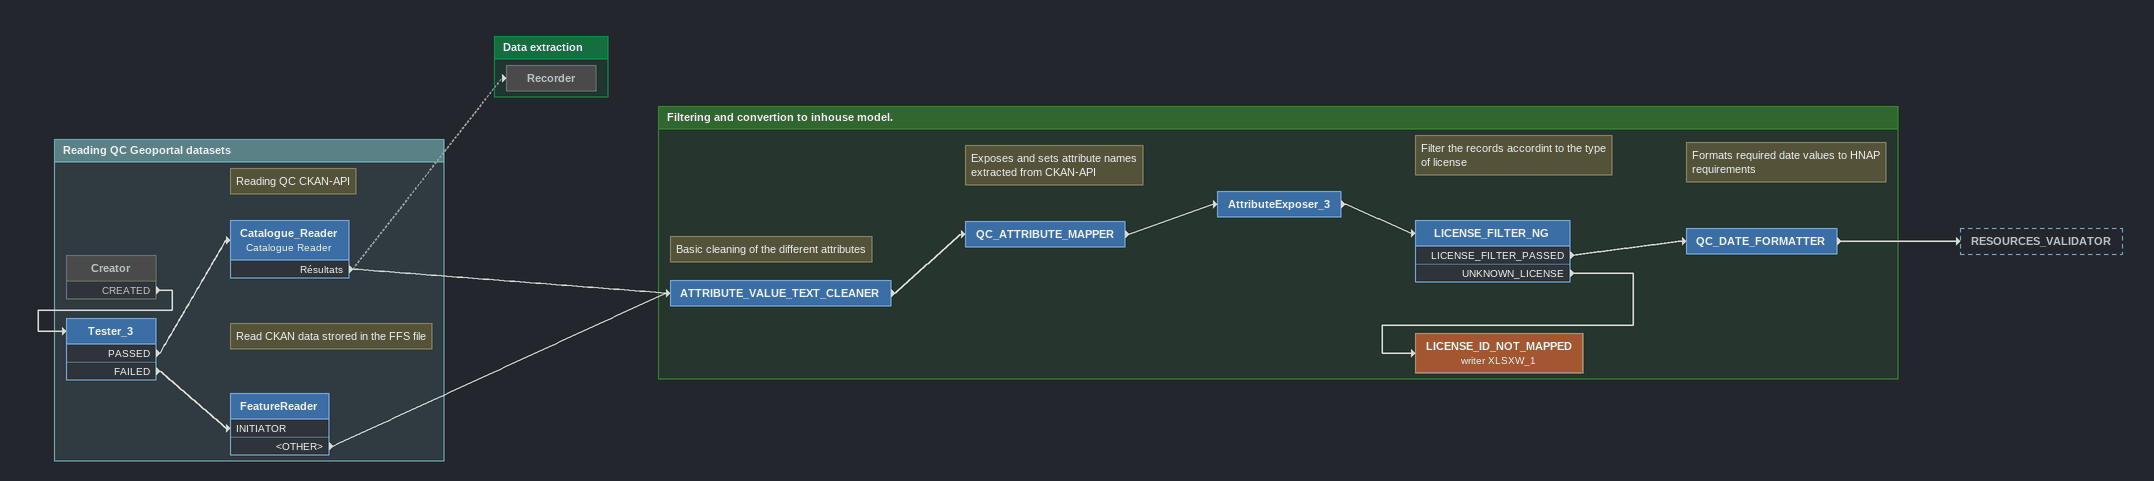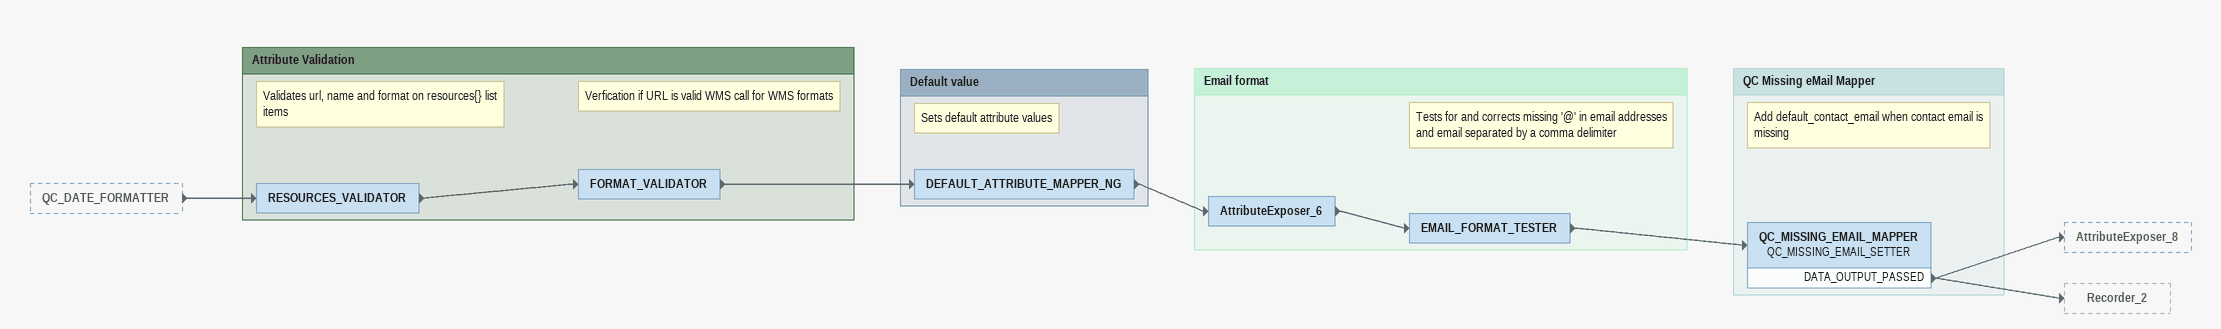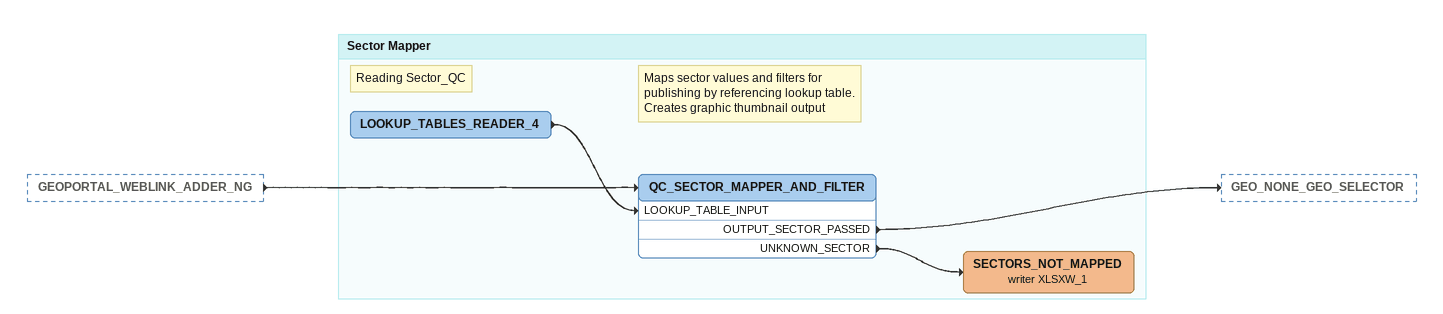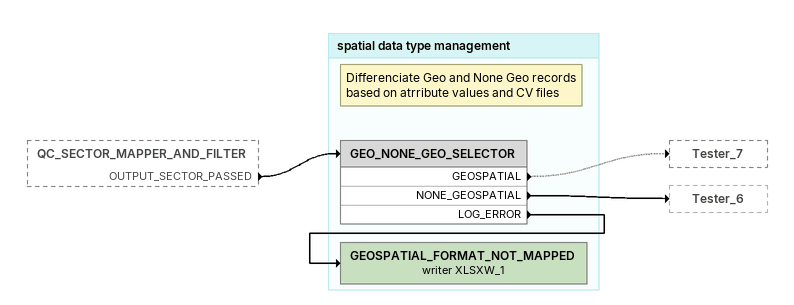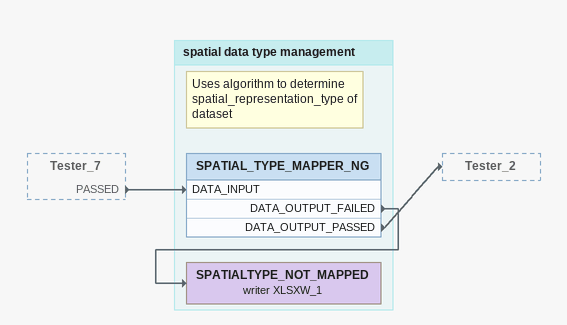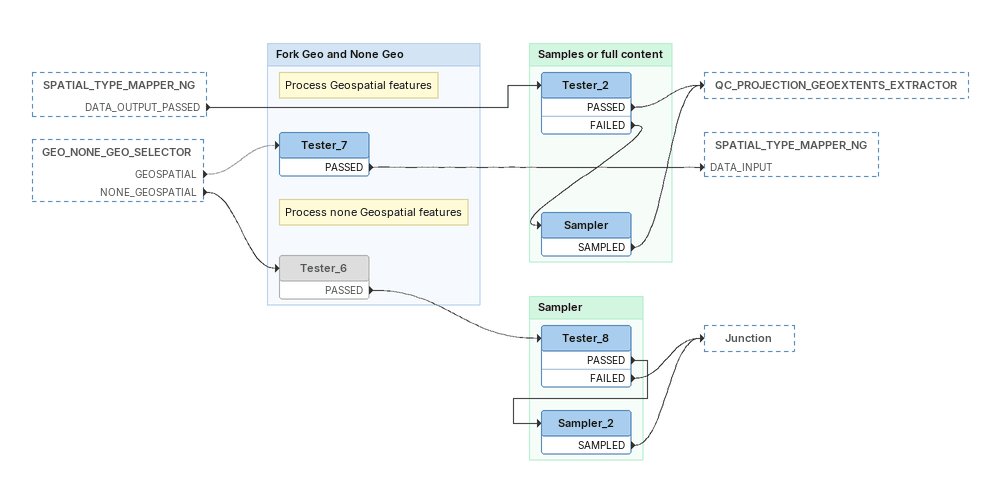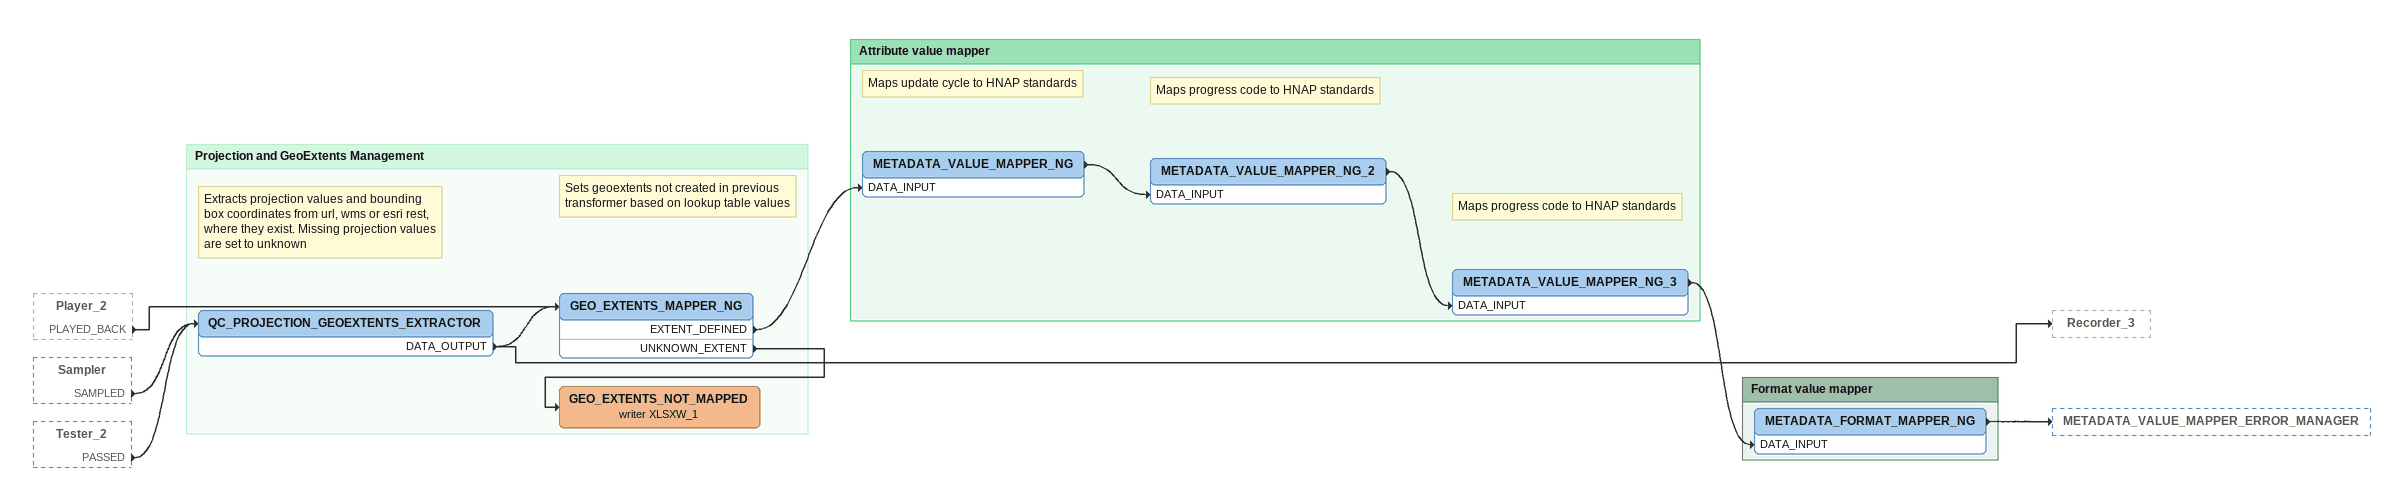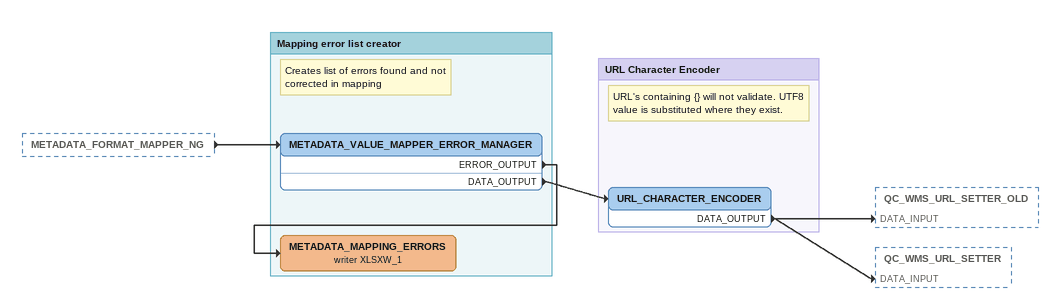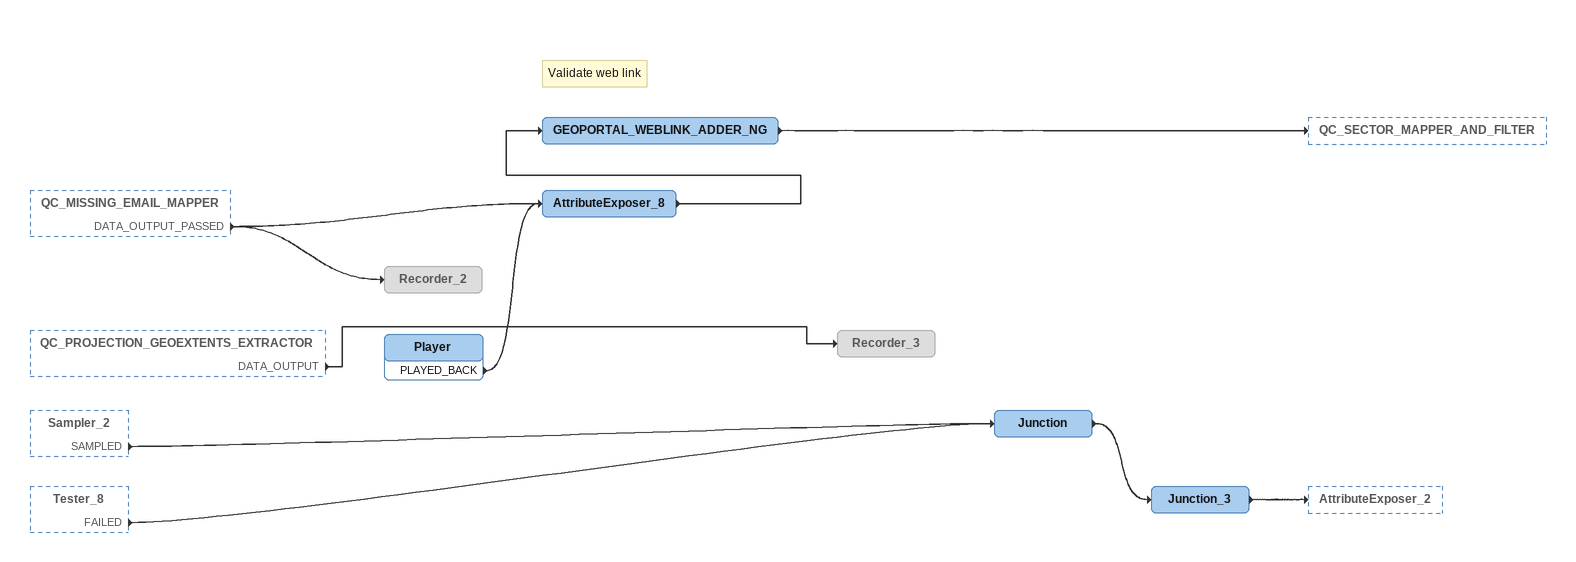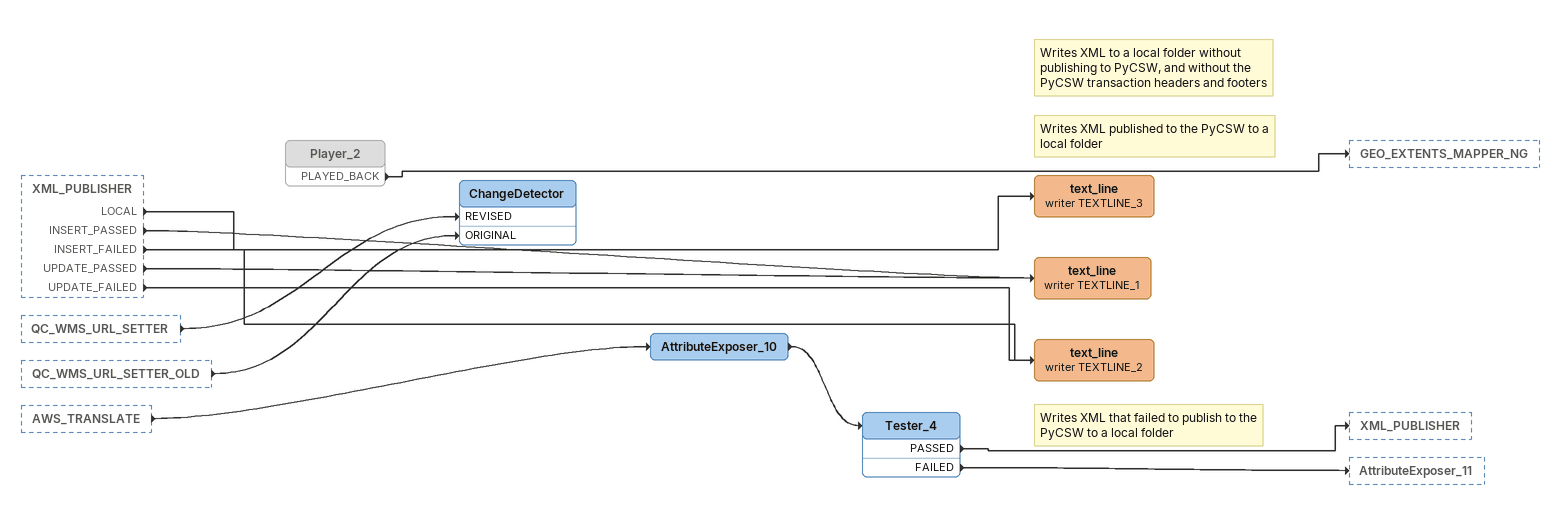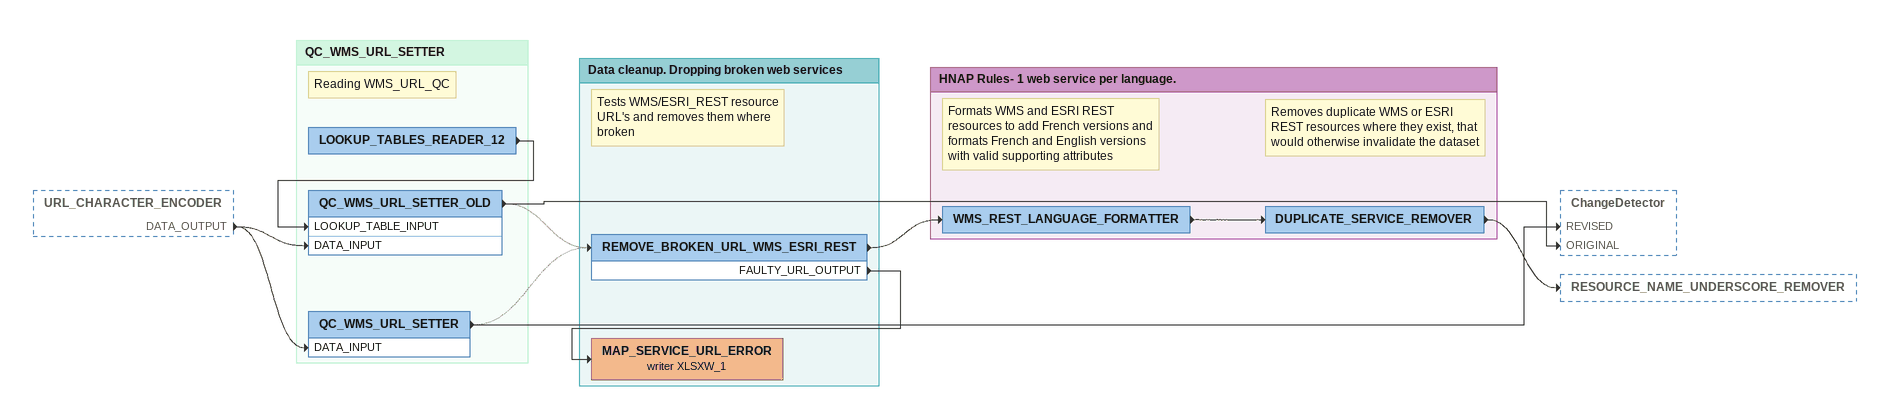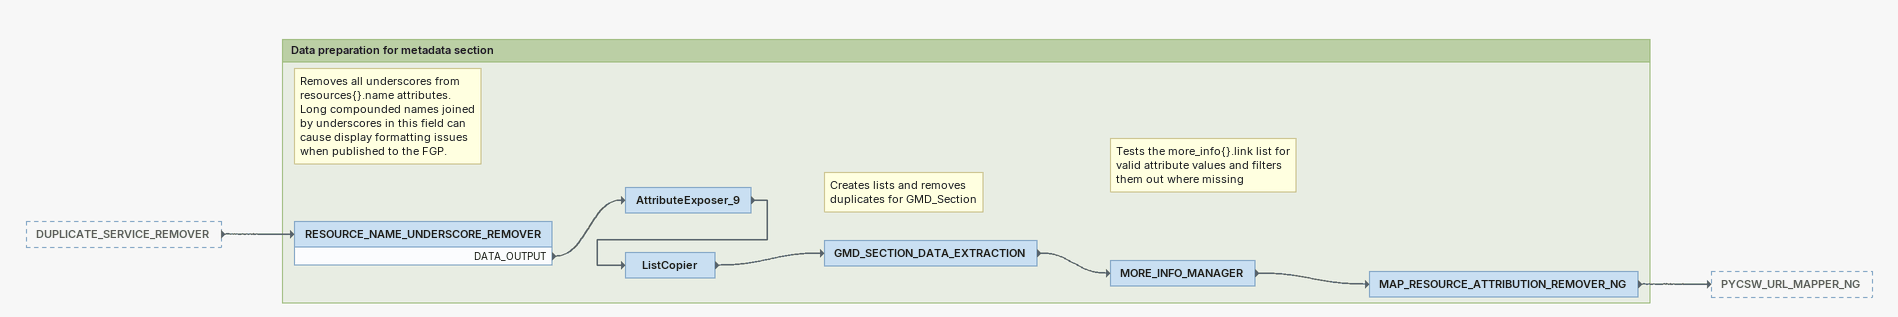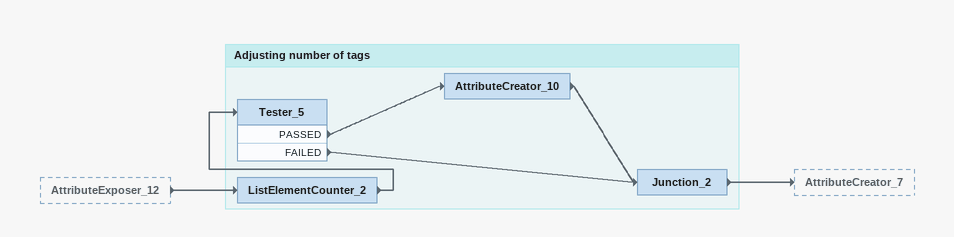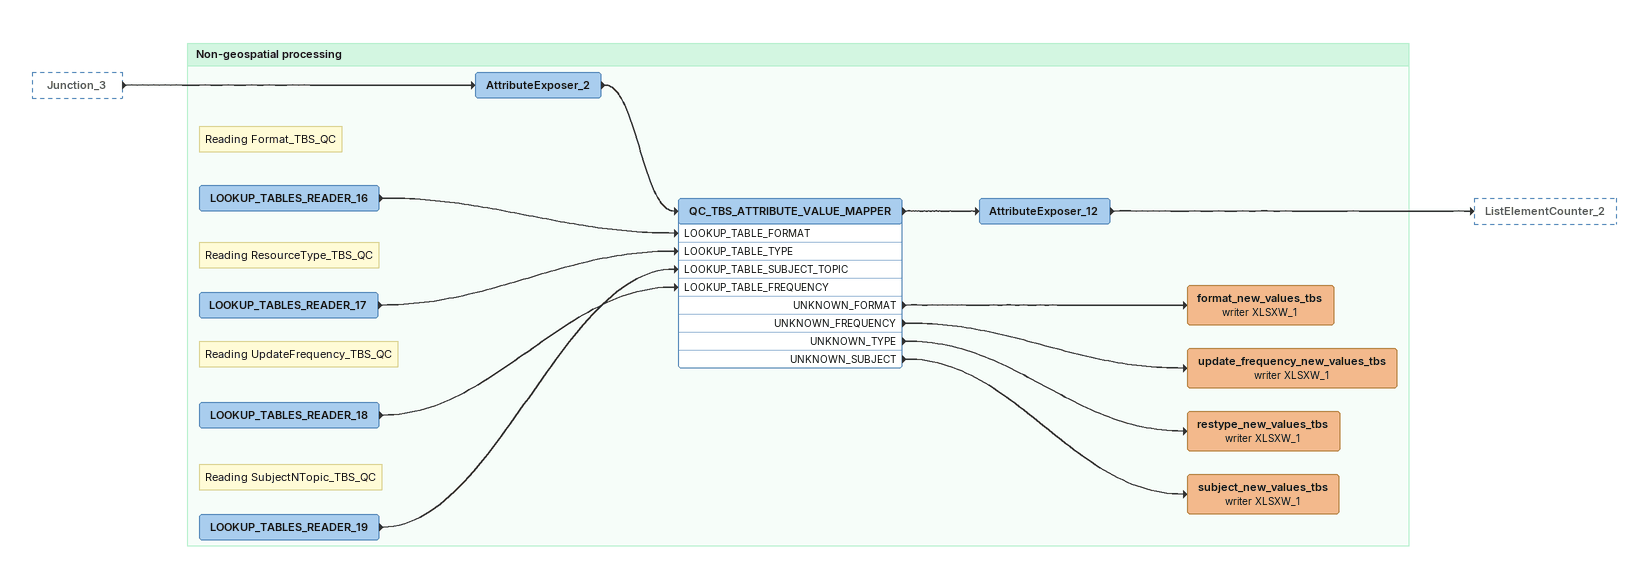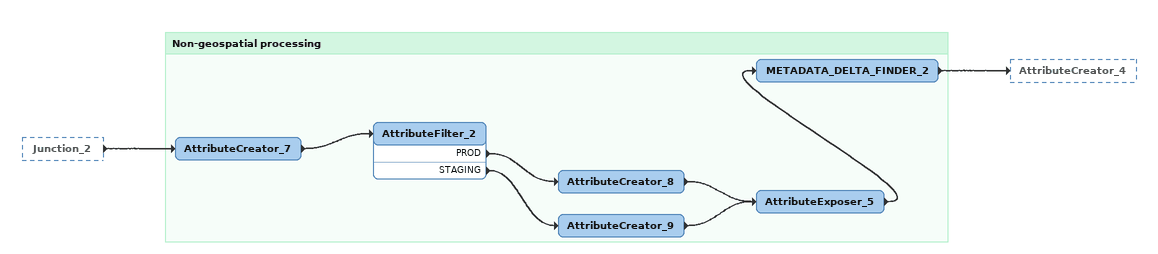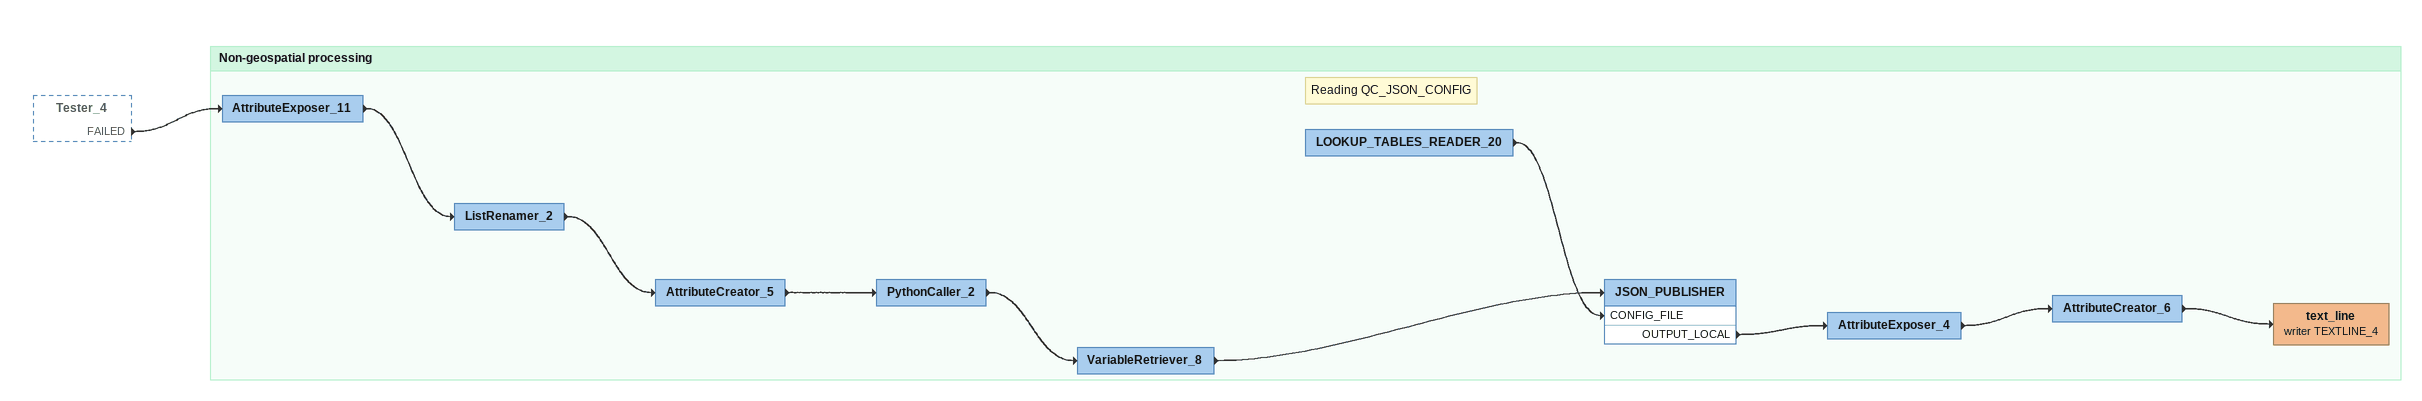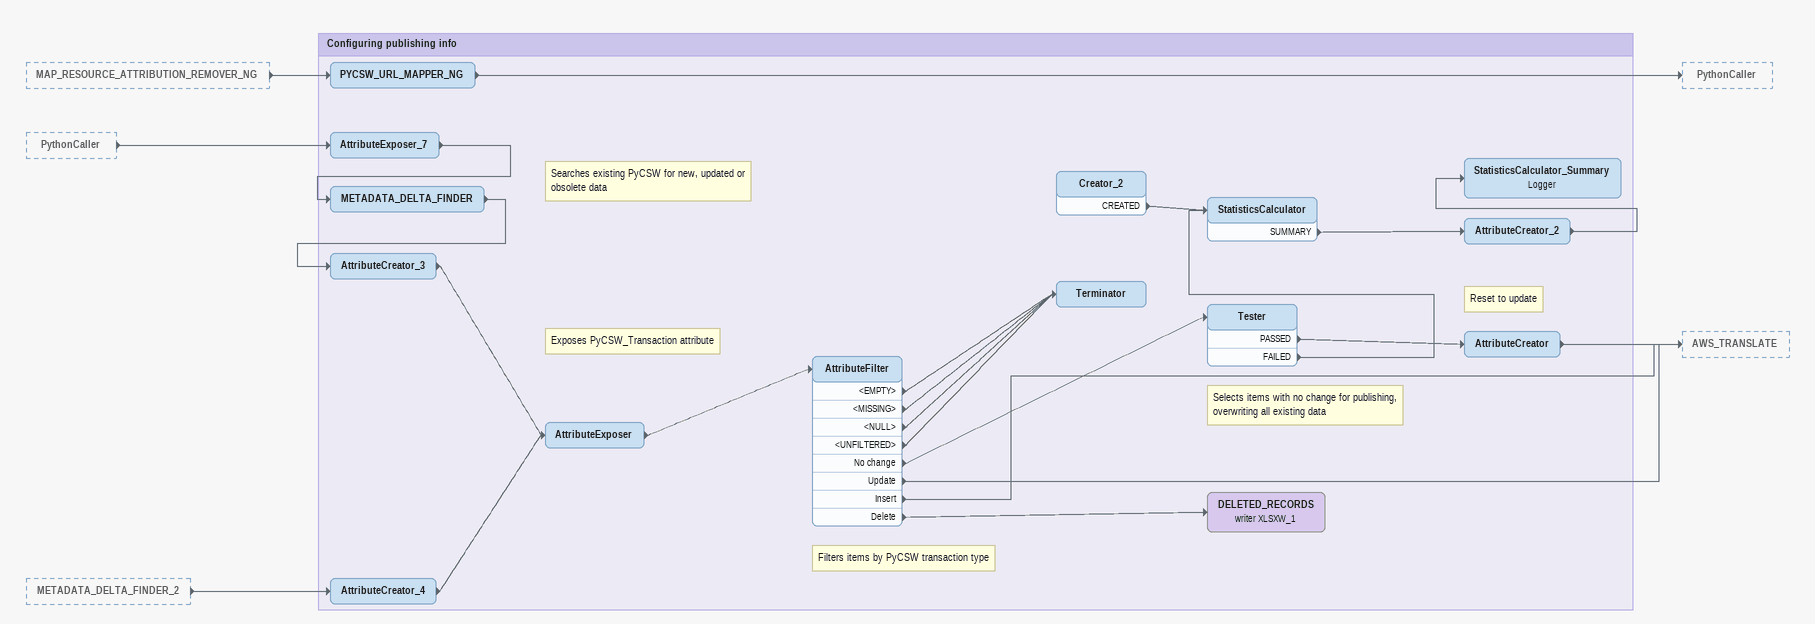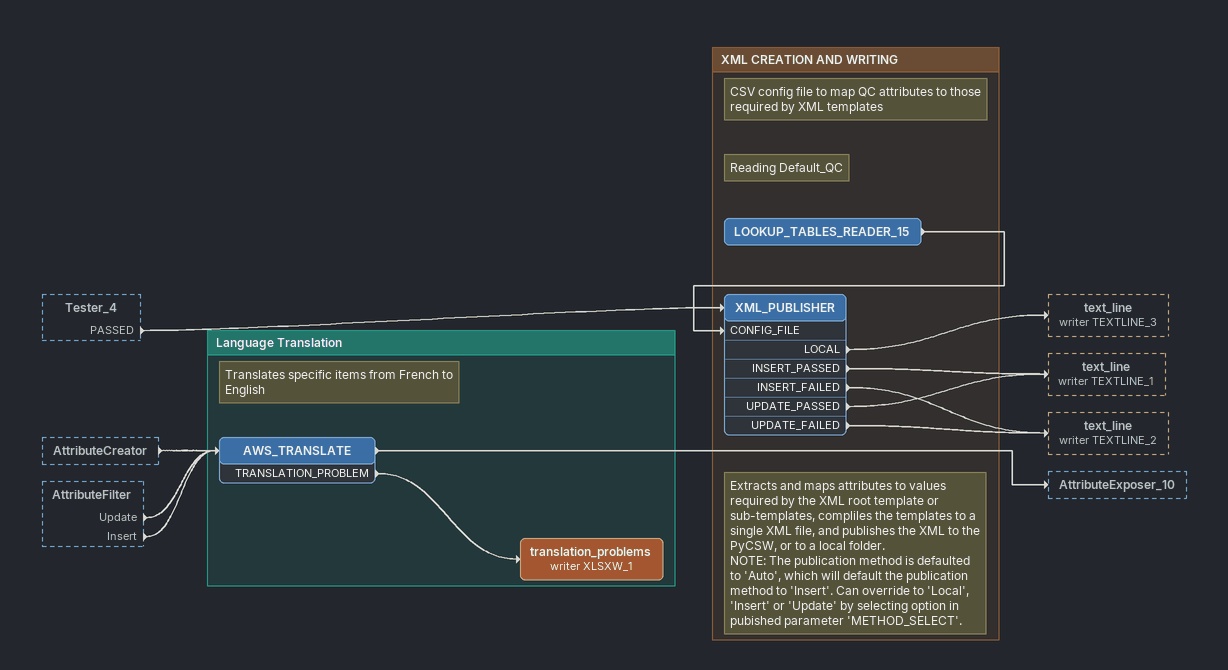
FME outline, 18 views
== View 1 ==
Bookmark: Reading QC Geoportal datasets
Creator [off]
    CREATED -> Tester_3
Tester_3
    PASSED -> Catalogue_Reader
    FAILED -> FeatureReader [INITIATOR]
Note: Reading QC CKAN-API
Catalogue_Reader: Catalogue Reader
    Résultats -> ATTRIBUTE_VALUE_TEXT_CLEANER
    Résultats -> Recorder [off]
Note: Read CKAN data strored in the FFS file
FeatureReader
    <OTHER> -> ATTRIBUTE_VALUE_TEXT_CLEANER

Bookmark: Data extraction
Recorder [off]

Bookmark: Filtering and convertion to inhouse model.
Note: Basic cleaning of the different attributes
ATTRIBUTE_VALUE_TEXT_CLEANER
    -> QC_ATTRIBUTE_MAPPER
Note: Exposes and sets attribute names extracted from CKAN-API
QC_ATTRIBUTE_MAPPER
    -> AttributeExposer_3
AttributeExposer_3
    -> LICENSE_FILTER_NG
Note: Filter the records accordint to the type of license
LICENSE_FILTER_NG
    LICENSE_FILTER_PASSED -> QC_DATE_FORMATTER
    UNKNOWN_LICENSE -> LICENSE_ID_NOT_MAPPED (writer XLSXW_1)
Note: Formats required date values to HNAP requirements
QC_DATE_FORMATTER
    -> RESOURCES_VALIDATOR
LICENSE_ID_NOT_MAPPED (writer XLSXW_1)

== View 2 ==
QC_DATE_FORMATTER [outside]
    -> RESOURCES_VALIDATOR

Bookmark: Attribute Validation
Note: Validates url, name and format on resources{} list items
RESOURCES_VALIDATOR
    -> FORMAT_VALIDATOR
Note: Verfication if URL is valid WMS call for WMS formats
FORMAT_VALIDATOR
    -> DEFAULT_ATTRIBUTE_MAPPER_NG

Bookmark: Default value
Note: Sets default attribute values
DEFAULT_ATTRIBUTE_MAPPER_NG
    -> AttributeExposer_6

Bookmark: Email format
AttributeExposer_6
    -> EMAIL_FORMAT_TESTER
Note: Tests for and corrects missing '@' in email addresses and email separated by a comma delimiter
EMAIL_FORMAT_TESTER
    -> QC_MISSING_EMAIL_MAPPER

Bookmark: QC Missing eMail Mapper
Note: Add default_contact_email when contact email is missing
QC_MISSING_EMAIL_MAPPER: QC_MISSING_EMAIL_SETTER
    DATA_OUTPUT_PASSED -> AttributeExposer_8
    DATA_OUTPUT_PASSED -> Recorder_2

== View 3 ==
GEOPORTAL_WEBLINK_ADDER_NG [outside]
    -> QC_SECTOR_MAPPER_AND_FILTER

Bookmark: Sector Mapper
Note: Reading Sector_QC
LOOKUP_TABLES_READER_4
    -> QC_SECTOR_MAPPER_AND_FILTER [LOOKUP_TABLE_INPUT]
Note: Maps sector values and filters for publishing by referencing lookup table. Creates graphic thumbnail output
QC_SECTOR_MAPPER_AND_FILTER
    OUTPUT_SECTOR_PASSED -> GEO_NONE_GEO_SELECTOR
    UNKNOWN_SECTOR -> SECTORS_NOT_MAPPED (writer XLSXW_1)
SECTORS_NOT_MAPPED (writer XLSXW_1)

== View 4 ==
QC_SECTOR_MAPPER_AND_FILTER [outside]
    OUTPUT_SECTOR_PASSED -> GEO_NONE_GEO_SELECTOR

Bookmark: spatial data type management
Note: Differenciate Geo and None Geo records based on atrribute values and CV files
GEO_NONE_GEO_SELECTOR
    GEOSPATIAL -> Tester_7 [off]
    NONE_GEOSPATIAL -> Tester_6
    LOG_ERROR -> GEOSPATIAL_FORMAT_NOT_MAPPED (writer XLSXW_1)
GEOSPATIAL_FORMAT_NOT_MAPPED (writer XLSXW_1)

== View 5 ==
Tester_7 [outside]
    PASSED -> SPATIAL_TYPE_MAPPER_NG [DATA_INPUT]

Bookmark: spatial data type management
Note: Uses algorithm to determine spatial_representation_type of dataset
SPATIAL_TYPE_MAPPER_NG
    DATA_OUTPUT_FAILED -> SPATIALTYPE_NOT_MAPPED (writer XLSXW_1)
    DATA_OUTPUT_PASSED -> Tester_2
SPATIALTYPE_NOT_MAPPED (writer XLSXW_1)

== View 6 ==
SPATIAL_TYPE_MAPPER_NG [outside]
    DATA_OUTPUT_PASSED -> Tester_2
GEO_NONE_GEO_SELECTOR [outside]
    GEOSPATIAL -> Tester_7 [off]
    NONE_GEOSPATIAL -> Tester_6

Bookmark: Fork Geo and None Geo
Note: Process Geospatial features
Tester_7
    PASSED -> SPATIAL_TYPE_MAPPER_NG [DATA_INPUT]
Note: Process none Geospatial features
Tester_6 [off]
    PASSED -> Tester_8

Bookmark: Samples or full content
Tester_2
    PASSED -> QC_PROJECTION_GEOEXTENTS_EXTRACTOR
    FAILED -> Sampler
Sampler
    SAMPLED -> QC_PROJECTION_GEOEXTENTS_EXTRACTOR

Bookmark: Sampler
Tester_8
    PASSED -> Sampler_2
    FAILED -> Junction
Sampler_2
    SAMPLED -> Junction

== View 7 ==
Player_2 [outside]
    PLAYED_BACK -> GEO_EXTENTS_MAPPER_NG
Sampler [outside]
    SAMPLED -> QC_PROJECTION_GEOEXTENTS_EXTRACTOR
Tester_2 [outside]
    PASSED -> QC_PROJECTION_GEOEXTENTS_EXTRACTOR

Bookmark: Projection and GeoExtents Management
Note: Extracts projection values and bounding box coordinates from url, wms or esri rest, where they exist. Missing projection values are set to unknown
QC_PROJECTION_GEOEXTENTS_EXTRACTOR
    DATA_OUTPUT -> GEO_EXTENTS_MAPPER_NG
    DATA_OUTPUT -> Recorder_3
Note: Sets geoextents not created in previous transformer based on lookup table values
GEO_EXTENTS_MAPPER_NG
    EXTENT_DEFINED -> METADATA_VALUE_MAPPER_NG [DATA_INPUT]
    UNKNOWN_EXTENT -> GEO_EXTENTS_NOT_MAPPED (writer XLSXW_1)
GEO_EXTENTS_NOT_MAPPED (writer XLSXW_1)

Bookmark: Attribute value mapper
Note: Maps update cycle to HNAP standards
METADATA_VALUE_MAPPER_NG
    -> METADATA_VALUE_MAPPER_NG_2 [DATA_INPUT]
Note: Maps progress code to HNAP standards
METADATA_VALUE_MAPPER_NG_2
    -> METADATA_VALUE_MAPPER_NG_3 [DATA_INPUT]
Note: Maps progress code to HNAP standards
METADATA_VALUE_MAPPER_NG_3
    -> METADATA_FORMAT_MAPPER_NG [DATA_INPUT]

Bookmark: Format value mapper
METADATA_FORMAT_MAPPER_NG
    -> METADATA_VALUE_MAPPER_ERROR_MANAGER

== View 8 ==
METADATA_FORMAT_MAPPER_NG [outside]
    -> METADATA_VALUE_MAPPER_ERROR_MANAGER

Bookmark: Mapping error list creator
Note: Creates list of errors found and not corrected in mapping
METADATA_VALUE_MAPPER_ERROR_MANAGER
    ERROR_OUTPUT -> METADATA_MAPPING_ERRORS (writer XLSXW_1)
    DATA_OUTPUT -> URL_CHARACTER_ENCODER
METADATA_MAPPING_ERRORS (writer XLSXW_1)

Bookmark: URL Character Encoder
Note: URL's containing {} will not validate. UTF8 value is substituted where they exist.
URL_CHARACTER_ENCODER
    DATA_OUTPUT -> QC_WMS_URL_SETTER_OLD [DATA_INPUT]
    DATA_OUTPUT -> QC_WMS_URL_SETTER [DATA_INPUT]

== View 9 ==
QC_MISSING_EMAIL_MAPPER [outside]
    DATA_OUTPUT_PASSED -> AttributeExposer_8
    DATA_OUTPUT_PASSED -> Recorder_2
QC_PROJECTION_GEOEXTENTS_EXTRACTOR [outside]
    DATA_OUTPUT -> Recorder_3
Sampler_2 [outside]
    SAMPLED -> Junction
Tester_8 [outside]
    FAILED -> Junction
Recorder_2 [off]
Player
    PLAYED_BACK -> AttributeExposer_8
AttributeExposer_8
    -> GEOPORTAL_WEBLINK_ADDER_NG
Note: Validate web link
GEOPORTAL_WEBLINK_ADDER_NG
    -> QC_SECTOR_MAPPER_AND_FILTER
Recorder_3 [off]
Junction
    -> Junction_3
Junction_3
    -> AttributeExposer_2

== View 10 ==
XML_PUBLISHER [outside]
    LOCAL -> text_line (writer TEXTLINE_3)
    INSERT_PASSED -> text_line (writer TEXTLINE_1)
    INSERT_FAILED -> text_line (writer TEXTLINE_2)
    UPDATE_PASSED -> text_line (writer TEXTLINE_1)
    UPDATE_FAILED -> text_line (writer TEXTLINE_2)
QC_WMS_URL_SETTER [outside]
    -> ChangeDetector [REVISED]
QC_WMS_URL_SETTER_OLD [outside]
    -> ChangeDetector [ORIGINAL]
AWS_TRANSLATE [outside]
    -> AttributeExposer_10
Player_2 [off]
    PLAYED_BACK -> GEO_EXTENTS_MAPPER_NG
ChangeDetector
AttributeExposer_10
    -> Tester_4
Tester_4
    PASSED -> XML_PUBLISHER
    FAILED -> AttributeExposer_11
Note: Writes XML to a local folder without publishing to PyCSW, and without the PyCSW transaction headers and footers
text_line (writer TEXTLINE_3)
Note: Writes XML published to the PyCSW to a local folder
text_line (writer TEXTLINE_1)
Note: Writes XML that failed to publish to the PyCSW to a local folder
text_line (writer TEXTLINE_2)

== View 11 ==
URL_CHARACTER_ENCODER [outside]
    DATA_OUTPUT -> QC_WMS_URL_SETTER_OLD [DATA_INPUT]
    DATA_OUTPUT -> QC_WMS_URL_SETTER [DATA_INPUT]

Bookmark: QC_WMS_URL_SETTER
QC_WMS_URL_SETTER
    -> REMOVE_BROKEN_URL_WMS_ESRI_REST [off]
    -> ChangeDetector [REVISED]
Note: Reading WMS_URL_QC
LOOKUP_TABLES_READER_12
    -> QC_WMS_URL_SETTER_OLD [LOOKUP_TABLE_INPUT]
QC_WMS_URL_SETTER_OLD
    -> REMOVE_BROKEN_URL_WMS_ESRI_REST [off]
    -> ChangeDetector [ORIGINAL]

Bookmark: Data cleanup. Dropping broken web services
Note: Tests WMS/ESRI_REST resource URL's and removes them where broken
REMOVE_BROKEN_URL_WMS_ESRI_REST
    -> WMS_REST_LANGUAGE_FORMATTER
    FAULTY_URL_OUTPUT -> MAP_SERVICE_URL_ERROR (writer XLSXW_1)
MAP_SERVICE_URL_ERROR (writer XLSXW_1)

Bookmark: HNAP Rules- 1 web service per language.
Note: Formats WMS and ESRI REST resources to add French versions and formats French and English versions with valid supporting attributes
WMS_REST_LANGUAGE_FORMATTER
    -> DUPLICATE_SERVICE_REMOVER
Note: Removes duplicate WMS or ESRI REST resources where they exist, that would otherwise invalidate the dataset
DUPLICATE_SERVICE_REMOVER
    -> RESOURCE_NAME_UNDERSCORE_REMOVER

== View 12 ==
DUPLICATE_SERVICE_REMOVER [outside]
    -> RESOURCE_NAME_UNDERSCORE_REMOVER

Bookmark: Data preparation for metadata section
Note: Removes all underscores from resources{}.name attributes. Long compounded names joined by underscores in this field can cause display formatting issues when published to the FGP.
RESOURCE_NAME_UNDERSCORE_REMOVER
    DATA_OUTPUT -> AttributeExposer_9
AttributeExposer_9
    -> ListCopier
ListCopier
    -> GMD_SECTION_DATA_EXTRACTION
Note: Creates lists and removes duplicates for GMD_Section
GMD_SECTION_DATA_EXTRACTION
    -> MORE_INFO_MANAGER
Note: Tests the more_info{}.link list for valid attribute values and filters them out where missing
MORE_INFO_MANAGER
    -> MAP_RESOURCE_ATTRIBUTION_REMOVER_NG
MAP_RESOURCE_ATTRIBUTION_REMOVER_NG
    -> PYCSW_URL_MAPPER_NG

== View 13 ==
AttributeExposer_12 [outside]
    -> ListElementCounter_2

Bookmark: Adjusting number of tags
ListElementCounter_2
    -> Tester_5
Tester_5
    PASSED -> AttributeCreator_10
    FAILED -> Junction_2
AttributeCreator_10
    -> Junction_2
Junction_2
    -> AttributeCreator_7

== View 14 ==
Junction_3 [outside]
    -> AttributeExposer_2

Bookmark: Non-geospatial processing
AttributeExposer_2
    -> QC_TBS_ATTRIBUTE_VALUE_MAPPER
Note: Reading Format_TBS_QC
LOOKUP_TABLES_READER_16
    -> QC_TBS_ATTRIBUTE_VALUE_MAPPER [LOOKUP_TABLE_FORMAT]
Note: Reading ResourceType_TBS_QC
LOOKUP_TABLES_READER_17
    -> QC_TBS_ATTRIBUTE_VALUE_MAPPER [LOOKUP_TABLE_TYPE]
Note: Reading UpdateFrequency_TBS_QC
LOOKUP_TABLES_READER_18
    -> QC_TBS_ATTRIBUTE_VALUE_MAPPER [LOOKUP_TABLE_FREQUENCY]
Note: Reading SubjectNTopic_TBS_QC
LOOKUP_TABLES_READER_19
    -> QC_TBS_ATTRIBUTE_VALUE_MAPPER [LOOKUP_TABLE_SUBJECT_TOPIC]
QC_TBS_ATTRIBUTE_VALUE_MAPPER
    -> AttributeExposer_12
    UNKNOWN_FORMAT -> format_new_values_tbs (writer XLSXW_1)
    UNKNOWN_FREQUENCY -> update_frequency_new_values_tbs (writer XLSXW_1)
    UNKNOWN_TYPE -> restype_new_values_tbs (writer XLSXW_1)
    UNKNOWN_SUBJECT -> subject_new_values_tbs (writer XLSXW_1)
AttributeExposer_12
    -> ListElementCounter_2
format_new_values_tbs (writer XLSXW_1)
update_frequency_new_values_tbs (writer XLSXW_1)
restype_new_values_tbs (writer XLSXW_1)
subject_new_values_tbs (writer XLSXW_1)

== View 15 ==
Junction_2 [outside]
    -> AttributeCreator_7

Bookmark: Non-geospatial processing
AttributeCreator_7
    -> AttributeFilter_2
AttributeFilter_2
    PROD -> AttributeCreator_8
    STAGING -> AttributeCreator_9
AttributeCreator_8
    -> AttributeExposer_5
AttributeCreator_9
    -> AttributeExposer_5
AttributeExposer_5
    -> METADATA_DELTA_FINDER_2
METADATA_DELTA_FINDER_2
    -> AttributeCreator_4

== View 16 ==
Tester_4 [outside]
    FAILED -> AttributeExposer_11

Bookmark: Non-geospatial processing
AttributeExposer_11
    -> ListRenamer_2
ListRenamer_2
    -> AttributeCreator_5
AttributeCreator_5
    -> PythonCaller_2
PythonCaller_2
    -> VariableRetriever_8
VariableRetriever_8
    -> JSON_PUBLISHER
Note: Reading QC_JSON_CONFIG
LOOKUP_TABLES_READER_20
    -> JSON_PUBLISHER [CONFIG_FILE]
JSON_PUBLISHER
    OUTPUT_LOCAL -> AttributeExposer_4
AttributeExposer_4
    -> AttributeCreator_6
AttributeCreator_6
    -> text_line (writer TEXTLINE_4)
text_line (writer TEXTLINE_4)

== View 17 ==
MAP_RESOURCE_ATTRIBUTION_REMOVER_NG [outside]
    -> PYCSW_URL_MAPPER_NG
PythonCaller [outside]
    -> AttributeExposer_7
METADATA_DELTA_FINDER_2 [outside]
    -> AttributeCreator_4

Bookmark: Configuring publishing info
PYCSW_URL_MAPPER_NG
    -> PythonCaller
AttributeExposer_7
    -> METADATA_DELTA_FINDER
Note: Searches existing PyCSW for new, updated or obsolete data
METADATA_DELTA_FINDER
    -> AttributeCreator_3
AttributeCreator_3
    -> AttributeExposer
AttributeCreator_4
    -> AttributeExposer
Note: Exposes PyCSW_Transaction attribute
AttributeExposer
    -> AttributeFilter
Note: Filters items by PyCSW transaction type
AttributeFilter
    <EMPTY> -> Terminator
    <MISSING> -> Terminator
    <NULL> -> Terminator
    <UNFILTERED> -> Terminator
    No change -> Tester
    Update -> AWS_TRANSLATE
    Insert -> AWS_TRANSLATE
    Delete -> DELETED_RECORDS (writer XLSXW_1)
Terminator
Note: Selects items with no change for publishing, overwriting all existing data
Tester
    PASSED -> AttributeCreator
    FAILED -> StatisticsCalculator
Note: Reset to update
AttributeCreator
    -> AWS_TRANSLATE
DELETED_RECORDS (writer XLSXW_1)
Creator_2
    CREATED -> StatisticsCalculator
StatisticsCalculator
    SUMMARY -> AttributeCreator_2
AttributeCreator_2
    -> StatisticsCalculator_Summary
StatisticsCalculator_Summary: Logger

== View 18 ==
Tester_4 [outside]
    PASSED -> XML_PUBLISHER
AttributeCreator [outside]
    -> AWS_TRANSLATE
AttributeFilter [outside]
    Update -> AWS_TRANSLATE
    Insert -> AWS_TRANSLATE

Bookmark: Language Translation
Note: Translates specific items from French to English
AWS_TRANSLATE
    -> AttributeExposer_10
    TRANSLATION_PROBLEM -> translation_problems (writer XLSXW_1)
translation_problems (writer XLSXW_1)

Bookmark: XML CREATION AND WRITING
Note: CSV config file to map QC attributes to those required by XML templates
Note: Reading Default_QC
LOOKUP_TABLES_READER_15
    -> XML_PUBLISHER [CONFIG_FILE]
Note: Extracts and maps attributes to values required by the XML root template or sub-templates, compliles the templates to a single XML file, and publishes the XML to the PyCSW, or to a local folder. / NOTE: The publication method is defaulted to 'Auto', which will default the publication method to 'Insert'. Can override to 'Local', 'Insert' or 'Update' by selecting option in pubished parameter 'METHOD_SELECT'.
XML_PUBLISHER
    LOCAL -> text_line (writer TEXTLINE_3)
    INSERT_PASSED -> text_line (writer TEXTLINE_1)
    INSERT_FAILED -> text_line (writer TEXTLINE_2)
    UPDATE_PASSED -> text_line (writer TEXTLINE_1)
    UPDATE_FAILED -> text_line (writer TEXTLINE_2)
